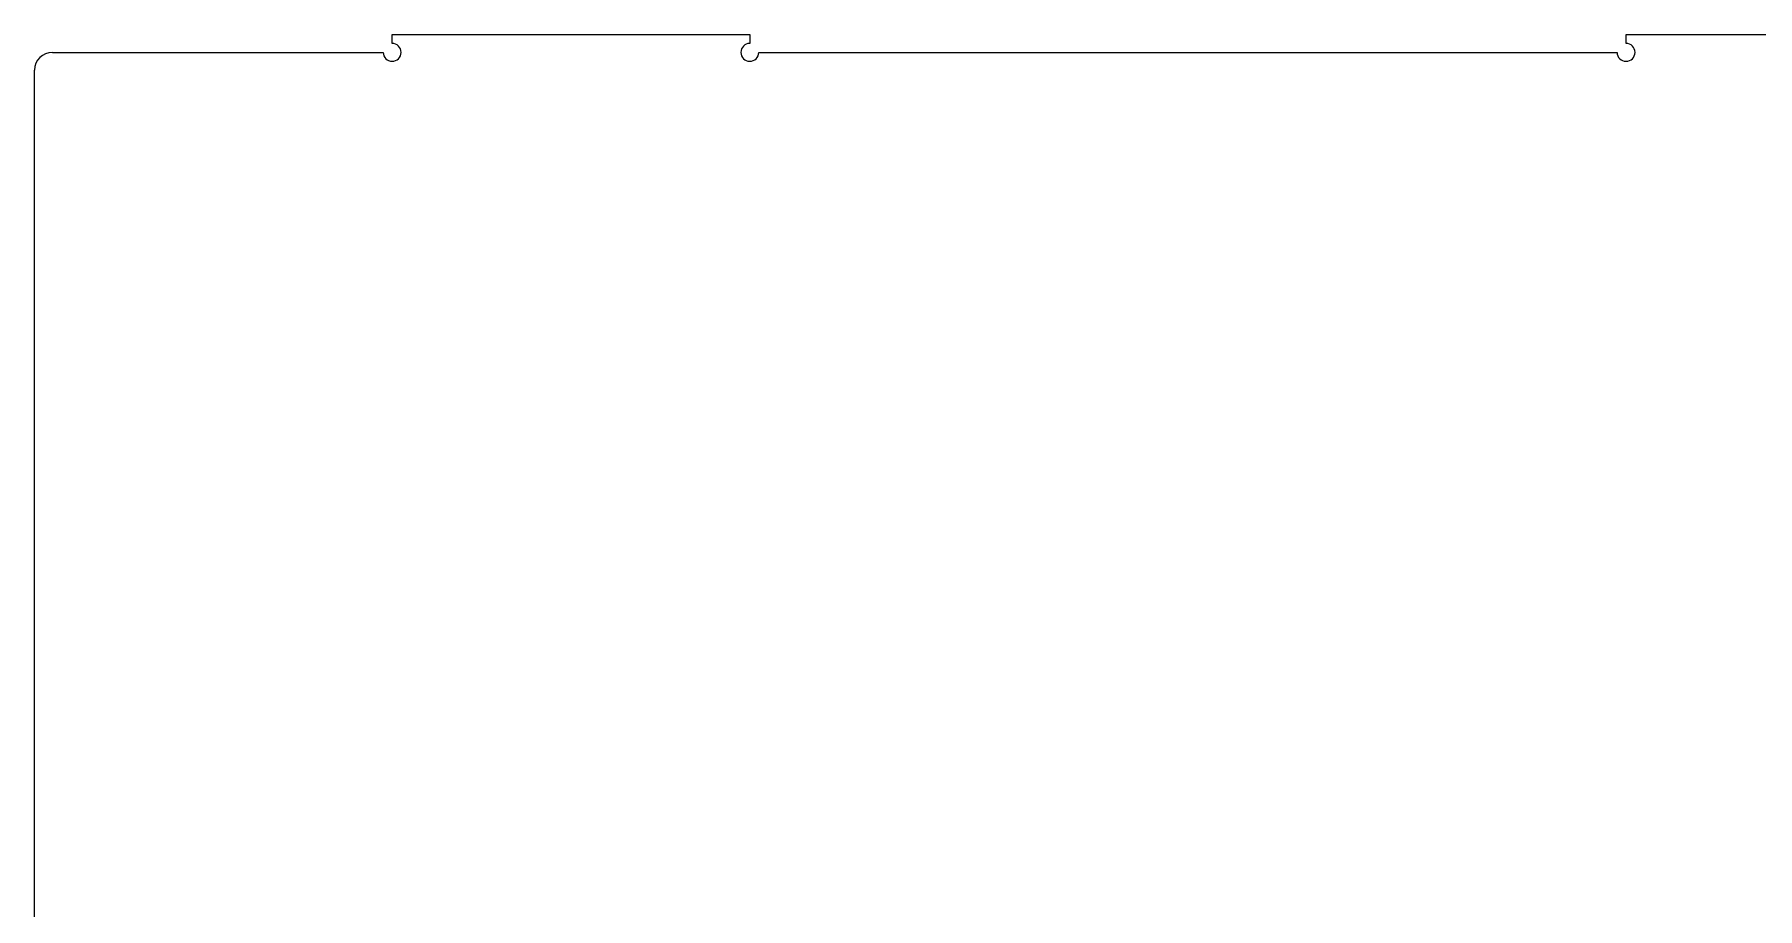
# Model space of a CAD drawing. Header units: millimetres. Extents: x 382 to 1372, y 275 to 1321.
# Drawn here: x 382.5 to 864.3, y 1077.2 to 1321.4 of the extents above; entities that cross this region are included whole.
import ezdxf

# ---------------------------------------------------------------- set-up
doc = ezdxf.new("R2010")
doc.units = ezdxf.units.MM
doc.header["$LTSCALE"] = 5
doc.linetypes.add('SLD-Continue', pattern=[0])

msp = doc.modelspace()

# ---------------------------------------------------------------- linework, layer by layer
at = {"color": 7, "linetype": 'SLD-Continue', "lineweight": 25}
for p, q in [((482.5, 1318.94), (482.5, 1321.44)), ((482.5, 1321.44), (582.5, 1321.44)), ((582.5, 1321.44), (582.5, 1318.94)), ((827.5, 1318.94), (827.5, 1321.44)), ((827.5, 1321.44), (927.5, 1321.44)), ((387.5, 1316.44), (480, 1316.44)), ((585, 1316.44), (825, 1316.44)), ((382.5, 341.44), (382.5, 1311.44))]:
    msp.add_line(p, q, dxfattribs=at)
for centre, radius, start, end in [((387.5, 1311.44), 5, 90, 180), ((482.5, 1316.44), 2.5, 180, 90), ((582.5, 1316.44), 2.5, 90, 0), ((827.5, 1316.44), 2.5, 180, 90)]:
    msp.add_arc(centre, radius, start, end, dxfattribs=at)

doc.saveas('drawing.dxf')
